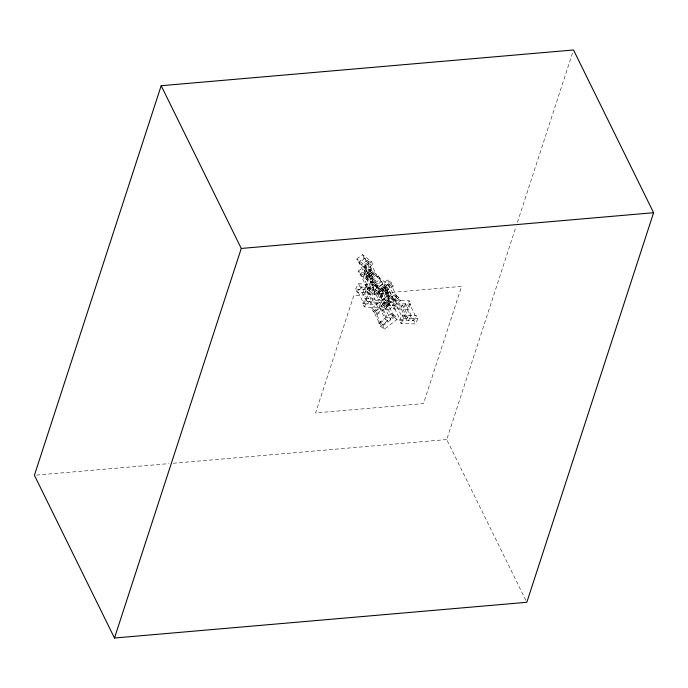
<?xml version="1.0" encoding="UTF-8"?>
<svg xmlns="http://www.w3.org/2000/svg" width="688" height="688" viewBox="0 0 688 688"><rect width="100%" height="100%" fill="white"/><g stroke="black" fill="none" stroke-linecap="round" stroke-linejoin="round"><path stroke-width="0.52" stroke-dasharray="3.44 2.58" d="M525.864 600.366L446.736 439.546L516.103 226.404M517.428 222.327L572.855 52.013M392.289 305.799L394.886 300.484L409.197 300.742L410.779 303.958L408.19 309.265L393.871 309.007L392.289 305.799L406.608 306.057L409.197 300.742M393.871 309.007L396.46 303.7L394.886 300.484M400.863 308.121L402.48 304.801L396.039 304.689L401.654 316.11L408.096 316.222L406.479 319.542L400.038 319.421L394.413 308.009L400.863 308.121L406.479 319.542M399.496 320.427L402.084 315.113L416.395 315.379L417.977 318.587L415.389 323.902L401.07 323.635L399.496 320.427L413.806 320.685L415.389 323.902M401.07 323.635L403.658 318.329L402.084 315.113M413.806 320.685L416.395 315.379M355.49 289.012L358.534 283.723L372.397 284.832L373.98 288.048L370.935 293.337L357.072 292.219L355.49 289.012L369.353 290.121L370.935 293.337M357.072 292.219L360.116 286.93L358.534 283.723M365.208 291.841L371.451 292.34L377.067 303.761L370.832 303.262L365.208 291.841L367.117 288.539L373.352 289.037L378.976 300.458L372.733 299.959L367.117 288.539M369.353 290.121L372.397 284.832M362.688 303.64L365.732 298.351L379.604 299.469L381.178 302.677L378.133 307.966L364.27 306.848L362.688 303.64L376.551 304.75L378.133 307.966M364.27 306.848L367.315 301.568L365.732 298.351M370.832 303.262L372.733 299.959M376.551 304.75L379.604 299.469M356.805 258.998L362.533 254.646L371.271 261.397L372.844 264.605L367.125 268.965L358.388 262.214L356.805 258.998L365.543 265.749L367.125 268.965M358.388 262.214L364.115 257.854L372.844 264.605M364.227 265.086L368.157 268.122L373.773 279.543L369.843 276.507L364.227 265.086L367.805 262.36L371.735 265.405L377.351 276.817L373.421 273.781L367.805 262.36M358.267 271.038L363.986 266.677L372.724 273.428L374.306 276.645L368.587 280.996L359.85 274.245L358.267 271.038L367.005 277.789L368.587 280.996M365.543 265.749L371.271 261.397M359.85 274.245L365.569 269.894L374.306 276.645M364.004 273.626L369.731 269.275L378.469 276.026L380.043 279.233L374.324 283.594L365.586 276.843L364.004 273.626L372.741 280.377L378.469 276.026M365.586 276.843L371.314 272.482L380.043 279.233M365.689 277.118L369.619 280.162L375.235 291.574L371.305 288.539L365.689 277.118L369.267 274.4L373.197 277.436L378.813 288.857L374.883 285.821L369.267 274.4M367.005 277.789L372.724 273.428M369.843 276.507L373.421 273.781M365.466 285.666L371.193 281.306L379.922 288.057L381.505 291.273L375.786 295.625L367.048 288.874L365.466 285.666L374.203 292.417L375.786 295.625M373.429 282.028L379.148 277.668L387.886 284.419L389.468 287.636L383.741 291.987L375.003 285.236L373.429 282.028L382.158 288.779L383.741 291.987M367.048 288.874L372.767 284.522L381.505 291.273M375.003 285.236L380.731 280.885L389.468 287.636M371.305 288.539L374.883 285.821M375.029 289.545L387.748 279.861L391.678 282.906L393.261 286.113L380.541 295.797L376.611 292.753L375.029 289.545L378.959 292.581L380.541 295.797M374.203 292.417L379.922 288.057M380.842 288.109L384.773 291.153L390.397 302.565L386.467 299.529L380.842 288.109L384.42 285.391L388.35 288.427L393.975 299.848L390.044 296.812L384.42 285.391M376.611 292.753L389.331 283.078L393.261 286.113M382.158 288.779L387.886 284.419M385.529 290.869L383.07 288.969L377.351 293.329L382.967 304.741L388.694 300.389L391.145 302.29L385.426 306.642L379.802 295.221L385.529 290.869L391.145 302.29M378.959 292.581L391.678 282.906M380.627 296.657L386.346 292.297L395.084 299.048L396.666 302.264L390.939 306.616L382.201 299.865L380.627 296.657L389.365 303.408L390.939 306.616M382.201 299.865L387.929 295.513L396.666 302.264M389.864 304.861L385.934 301.826L384.36 298.618L388.29 301.654L389.864 304.861L377.144 314.545L373.214 311.509L371.632 308.293L389.546 294.765L383.921 283.353L378.202 287.704L383.818 299.125M386.467 299.529L390.044 296.812M400.459 300.742L396.529 297.706L383.809 307.39L382.227 304.173L394.946 294.49L398.877 297.534L400.459 300.742L387.74 310.426L381.238 305.403L386.862 316.824L390.793 319.86L385.168 308.448M373.214 311.509L385.934 301.826M382.132 309.617L379.681 307.717L373.954 312.077L379.57 323.498L385.297 319.137L387.757 321.038L382.029 325.39L376.413 313.977L382.132 309.617L387.757 321.038M371.632 308.293L375.571 311.337L388.29 301.654M389.365 303.408L395.084 299.048M382.227 304.173L386.157 307.209L398.877 297.534M378.839 322.921L391.558 313.246L395.488 316.282L397.062 319.49L384.343 329.174L380.412 326.138L378.839 322.921L382.769 325.966L384.343 329.174M380.412 326.138L393.132 316.454L397.062 319.49M382.769 325.966L395.488 316.282M36.533 475.09L168.999 463.617M173.273 463.248L446.736 439.546M396.46 303.7L410.779 303.958M403.658 318.329L417.977 318.587M360.116 286.93L373.98 288.048M367.315 301.568L381.178 302.677M402.48 304.801L408.096 316.222M387.748 279.861L389.331 283.078M394.946 294.49L396.529 297.706M379.148 277.668L380.731 280.885M386.346 292.297L387.929 295.513M383.07 288.969L388.694 300.389M391.558 313.246L393.132 316.454M362.533 254.646L364.115 257.854M369.731 269.275L371.314 272.482M386.157 307.209L387.74 310.426M363.986 266.677L365.569 269.894M371.193 281.306L372.767 284.522M379.681 307.717L385.297 319.137M375.571 311.337L377.144 314.545M353.735 295.72L315.586 412.938L423.481 403.589L461.631 286.371L353.735 295.72M405.542 303.864L402.953 309.17L408.577 320.591L411.166 315.285L405.542 303.864M409.575 303.933L406.986 309.247L412.602 320.668L415.191 315.353L409.575 303.933M361.286 287.025L358.242 292.314L363.857 303.735L366.902 298.446L361.286 287.025M365.182 287.343L362.137 292.624L367.753 304.044L370.806 298.755L365.182 287.343M364.846 258.421L359.127 262.782L364.743 274.202L370.471 269.842L364.846 258.421M367.306 260.322L361.578 264.682L367.203 276.094L372.922 271.743L367.306 260.322M366.308 270.461L360.581 274.813L366.205 286.234L371.924 281.882L366.308 270.461M368.768 272.362L363.04 276.714L368.656 288.134L374.384 283.774L368.768 272.362M381.47 281.452L375.743 285.804L381.358 297.225L387.086 292.873L381.47 281.452M392.143 286.973L388.213 283.929L393.828 295.35L397.767 298.386L392.143 286.973M388.565 289.691L384.635 286.655L390.251 298.076L394.19 301.112L388.565 289.691M388.746 305.721L384.816 302.686L390.44 314.098L394.37 317.142L388.746 305.721"/><path stroke-width="1.03" d="M161.181 85.708L34.4 475.279L114.483 638.025L526.819 602.292L653.6 212.721L573.517 49.975L161.181 85.708L241.264 248.454L114.483 638.025M241.264 248.454L653.6 212.721"/></g></svg>
